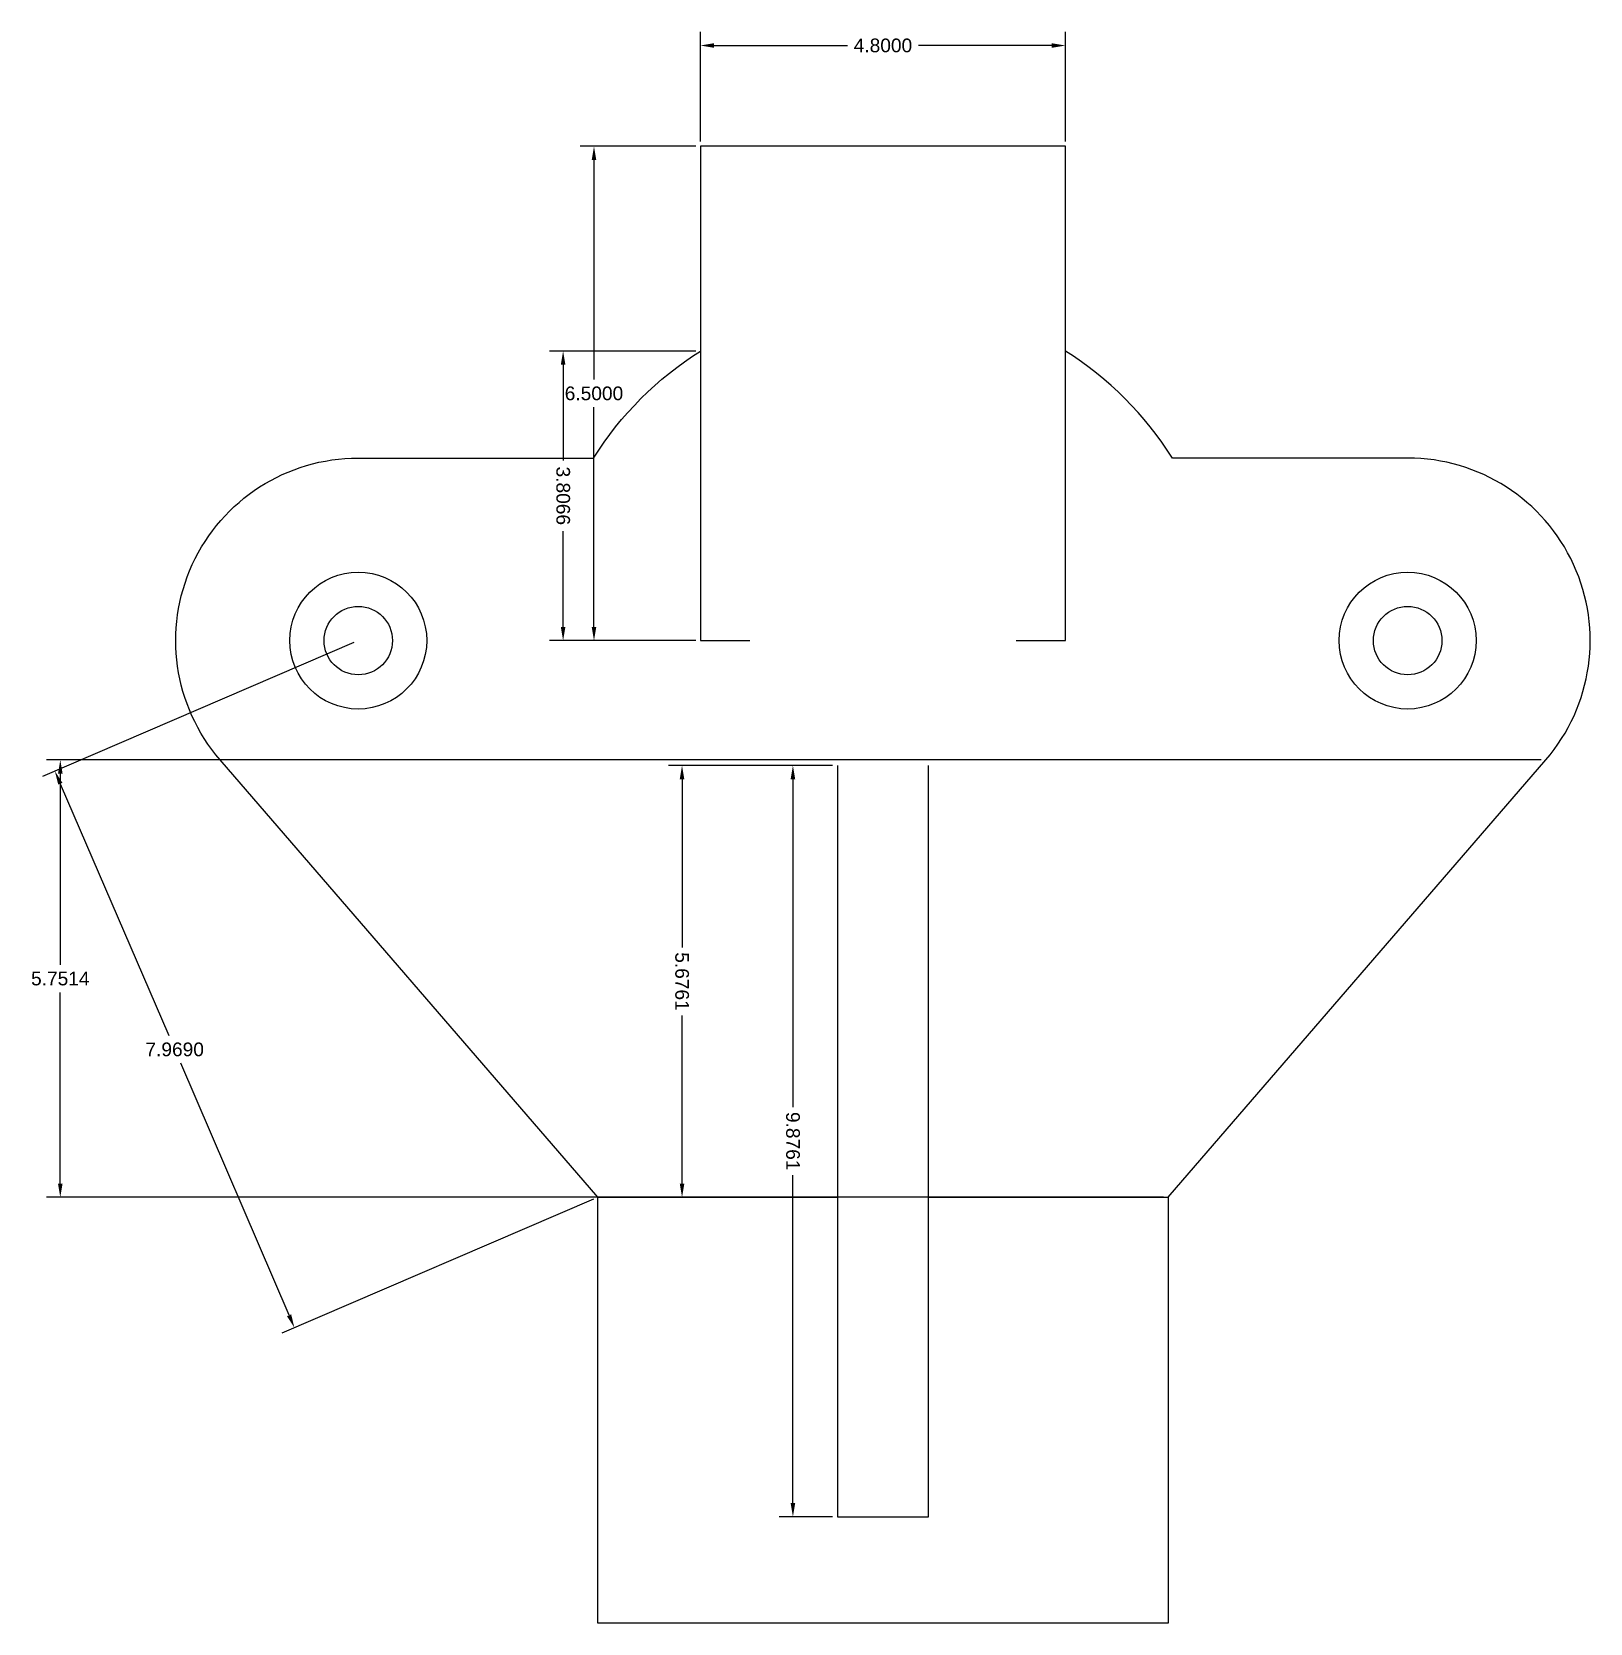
# Model space of a CAD drawing. Header units: inches. Extents: x -391 to -370.5, y -66 to -45.1.
import ezdxf

# ---------------------------------------------------------------- set-up
doc = ezdxf.new("R2010")
doc.units = ezdxf.units.IN
doc.header["$MEASUREMENT"] = 0
doc.styles.get("Standard").update_dxf_attribs({"font": 'arial.ttf'})
doc.dimstyles.get("Standard").update_dxf_attribs({"dimtxt": 0.18, "dimasz": 0.18, "dimexe": 0.18, "dimexo": 0.0625, "dimgap": 0.09, "dimtad": 0, "dimtih": 1, "dimtoh": 1, "dimdec": 4, "dimzin": 0, "dimdsep": 46, "dimtxsty": 'Standard', "dimcen": 0.09, "dimadec": 0, "dimazin": 0, "dimtfac": 1, "dimtdec": 4, "dimtofl": 0, "dimtmove": 0, "dimatfit": 3, "dimfxl": 1, "dimtolj": 1, "dimtzin": 0, "dimarcsym": 0})

# ---------------------------------------------------------------- blocks, each defined once
blk = doc.blocks.new('*D2')
at = {"color": 0, "lineweight": -2, "transparency": 16777216}
for p, q in [((-382.167, -46.521), (-382.167, -45.079)), ((-377.367, -46.521), (-377.367, -45.079)), ((-381.987, -45.259), (-380.234, -45.259)), ((-377.547, -45.259), (-379.3, -45.259))]:
    blk.add_line(p, q, dxfattribs=at)
at = {"color": 0, "transparency": 16777216}
for points in [[(-381.987, -45.229), (-381.987, -45.289), (-382.167, -45.259)], [(-377.547, -45.229), (-377.547, -45.289), (-377.367, -45.259)]]:
    blk.add_solid(points, dxfattribs=at)
at = {"layer": 'Defpoints', "color": 0, "transparency": 16777216}
for p in [(-382.167, -45.259), (-382.167, -46.584, 1.5), (-377.367, -46.584, 1.5)]:
    blk.add_point(p, dxfattribs=at)
at = {"color": 0, "transparency": 16777216, "insert": (-379.767, -45.259), "char_height": 0.18, "attachment_point": 5}
blk.add_mtext('\\A1;4.8000', dxfattribs=at)
blk = doc.blocks.new('*D3')
at = {"color": 0, "lineweight": -2, "transparency": 16777216}
for p, q in [((-382.229, -46.584), (-383.747, -46.584)), ((-383.567, -46.764), (-383.567, -49.652)), ((-383.567, -52.904), (-383.567, -50.015)), ((-382.229, -53.084), (-383.747, -53.084))]:
    blk.add_line(p, q, dxfattribs=at)
at = {"color": 0, "transparency": 16777216}
for points in [[(-383.597, -46.764), (-383.537, -46.764), (-383.567, -46.584)], [(-383.597, -52.904), (-383.537, -52.904), (-383.567, -53.084)]]:
    blk.add_solid(points, dxfattribs=at)
at = {"layer": 'Defpoints', "color": 0, "transparency": 16777216}
for p in [(-382.167, -46.584, 1.5), (-383.567, -53.084), (-382.167, -53.084, 1.5)]:
    blk.add_point(p, dxfattribs=at)
at = {"color": 0, "transparency": 16777216, "insert": (-383.567, -49.834), "char_height": 0.18, "attachment_point": 5}
blk.add_mtext('\\A1;6.5000', dxfattribs=at)
blk = doc.blocks.new('*D4')
at = {"color": 0, "lineweight": -2, "transparency": 16777216}
for p, q in [((-386.724, -53.108), (-390.821, -54.871)), ((-390.585, -54.965), (-389.159, -58.278)), ((-387.577, -61.955), (-389.002, -58.642)), ((-383.574, -60.428), (-387.671, -62.191))]:
    blk.add_line(p, q, dxfattribs=at)
at = {"color": 0, "transparency": 16777216}
for points in [[(-390.557, -54.954), (-390.612, -54.977), (-390.656, -54.8)], [(-387.549, -61.943), (-387.604, -61.967), (-387.506, -62.12)]]:
    blk.add_solid(points, dxfattribs=at)
at = {"layer": 'Defpoints', "color": 0, "transparency": 16777216}
for p in [(-386.667, -53.084), (-383.517, -60.404), (-387.506, -62.12)]:
    blk.add_point(p, dxfattribs=at)
at = {"color": 0, "transparency": 16777216, "insert": (-389.081, -58.46), "char_height": 0.18, "attachment_point": 5}
blk.add_mtext('\\A1;7.9690', dxfattribs=at)
blk = doc.blocks.new('*D6')
at = {"color": 0, "lineweight": -2, "transparency": 16777216}
for p, q in [((-371.113, -54.652), (-390.765, -54.652)), ((-390.585, -54.832), (-390.585, -57.346)), ((-390.585, -60.224), (-390.585, -57.71)), ((-376.079, -60.404), (-390.765, -60.404))]:
    blk.add_line(p, q, dxfattribs=at)
at = {"color": 0, "transparency": 16777216}
for points in [[(-390.615, -54.832), (-390.555, -54.832), (-390.585, -54.652)], [(-390.615, -60.224), (-390.555, -60.224), (-390.585, -60.404)]]:
    blk.add_solid(points, dxfattribs=at)
at = {"layer": 'Defpoints', "color": 0, "transparency": 16777216}
for p in [(-390.585, -54.652), (-371.05, -54.652, 1.5), (-376.017, -60.404, 1.5)]:
    blk.add_point(p, dxfattribs=at)
at = {"color": 0, "transparency": 16777216, "insert": (-390.585, -57.528), "char_height": 0.18, "attachment_point": 5}
blk.add_mtext('\\A1;5.7514', dxfattribs=at)
blk = doc.blocks.new('*D8')
at = {"color": 0, "lineweight": -2, "transparency": 16777216}
for p, q in [((-382.229, -49.277), (-384.153, -49.277)), ((-383.973, -49.457), (-383.973, -50.717)), ((-383.973, -52.904), (-383.973, -51.644)), ((-382.229, -53.084), (-384.153, -53.084))]:
    blk.add_line(p, q, dxfattribs=at)
at = {"color": 0, "transparency": 16777216}
for points in [[(-383.943, -49.457), (-384.003, -49.457), (-383.973, -49.277)], [(-383.943, -52.904), (-384.003, -52.904), (-383.973, -53.084)]]:
    blk.add_solid(points, dxfattribs=at)
at = {"layer": 'Defpoints', "color": 0, "transparency": 16777216}
for p in [(-383.973, -49.277), (-382.167, -49.277), (-382.167, -53.084)]:
    blk.add_point(p, dxfattribs=at)
at = {"color": 0, "transparency": 16777216, "insert": (-383.973, -51.18), "char_height": 0.18, "attachment_point": 5, "rotation": 270}
blk.add_mtext('\\A1;3.8066', dxfattribs=at)
blk = doc.blocks.new('*D9')
at = {"color": 0, "lineweight": -2, "transparency": 16777216}
for p, q in [((-380.429, -54.727), (-382.589, -54.727)), ((-382.409, -54.907), (-382.409, -57.119)), ((-382.409, -60.224), (-382.409, -58.012)), ((-380.429, -60.404), (-382.589, -60.404))]:
    blk.add_line(p, q, dxfattribs=at)
at = {"color": 0, "transparency": 16777216}
for points in [[(-382.379, -54.907), (-382.439, -54.907), (-382.409, -54.727)], [(-382.379, -60.224), (-382.439, -60.224), (-382.409, -60.404)]]:
    blk.add_solid(points, dxfattribs=at)
at = {"layer": 'Defpoints', "color": 0, "transparency": 16777216}
for p in [(-382.409, -54.727), (-380.367, -54.727), (-380.367, -60.404)]:
    blk.add_point(p, dxfattribs=at)
at = {"color": 0, "transparency": 16777216, "insert": (-382.409, -57.566), "char_height": 0.18, "attachment_point": 5, "rotation": 270}
blk.add_mtext('\\A1;5.6761', dxfattribs=at)
blk = doc.blocks.new('*D10')
at = {"color": 0, "lineweight": -2, "transparency": 16777216}
for p, q in [((-380.429, -54.727), (-381.131, -54.727)), ((-380.951, -54.907), (-380.951, -59.219)), ((-380.951, -64.424), (-380.951, -60.112)), ((-380.429, -64.604), (-381.131, -64.604))]:
    blk.add_line(p, q, dxfattribs=at)
at = {"color": 0, "transparency": 16777216}
for points in [[(-380.921, -54.907), (-380.981, -54.907), (-380.951, -54.727)], [(-380.921, -64.424), (-380.981, -64.424), (-380.951, -64.604)]]:
    blk.add_solid(points, dxfattribs=at)
at = {"layer": 'Defpoints', "color": 0, "transparency": 16777216}
for p in [(-380.367, -54.727, 0.2), (-380.951, -64.604), (-380.367, -64.604, 0.2)]:
    blk.add_point(p, dxfattribs=at)
at = {"color": 0, "transparency": 16777216, "insert": (-380.951, -59.666), "char_height": 0.18, "attachment_point": 5, "rotation": 270}
blk.add_mtext('\\A1;9.8761', dxfattribs=at)

msp = doc.modelspace()

# ---------------------------------------------------------------- linework, layer by layer
msp.add_line((-382.16689, -46.58355), (-382.16689, -46.58355))
for points in [[(-378.01689, -53.08355), (-377.36689, -53.08355), (-377.36689, -49.27698), (-377.36689, -46.58355), (-382.16689, -46.58355), (-382.16689, -49.27698), (-382.16689, -53.08355), (-381.51689, -53.08355)], [(-380.36689, -54.72748), (-380.36689, -54.83355), (-380.36689, -60.40355), (-380.36689, -64.60355), (-379.16689, -64.60355), (-379.16689, -60.40355), (-379.16689, -54.83355), (-379.16689, -54.72748)], [(-379.16689, -60.40355), (-376.01689, -60.40355), (-376.01689, -66.00355), (-383.51689, -66.00355), (-383.51689, -60.40355), (-380.36689, -60.40355)]]:
    msp.add_lwpolyline(points)
for points in [[(-383.51689, -60.40355), (-388.48337, -54.65212, -0.64205807), (-386.66689, -50.68355), (-383.57346, -50.68355, -0.11189447), (-382.16689, -49.27698)], [(-376.01689, -60.40355), (-371.05041, -54.65212, 0.64205807), (-372.86689, -50.68355), (-375.96031, -50.68355, 0.11189447), (-377.36689, -49.27698)]]:
    msp.add_lwpolyline(points, format="xyb")
for centre, radius in [((-386.66689, -53.08355), 0.9), ((-372.86689, -53.08355), 0.9), ((-386.66689, -53.08355), 0.45), ((-372.86689, -53.08355), 0.45)]:
    msp.add_circle(centre, radius)

# ---------------------------------------------------------------- dimensions: what is measured, and where the dimension line sits
dim = msp.add_linear_dim(base=(-382.16689, -45.2591), p1=(-377.36689, -46.58355, 1.5), p2=(-382.16689, -46.58355, 1.5), dimstyle='Standard')
dim.commit()
dim.dimension.update_dxf_attribs({"geometry": '*D2', "text_midpoint": (-379.76689, -45.2591)})
for base, p1, p2, angle, picture, middle in [((-383.56701, -53.08355), (-382.16689, -46.58355, 1.5), (-382.16689, -53.08355, 1.5), 90, '*D3', (-383.56701, -49.83355)), ((-383.97336, -49.27698, 1.5), (-382.16689, -53.08355, 1.5), (-382.16689, -49.27698, 1.5), 270, '*D8', (-383.97336, -51.18026, 1.5)), ((-390.58461, -54.65212), (-376.01689, -60.40355, 1.5), (-371.05041, -54.65212, 1.5), 90, '*D6', (-390.58461, -57.52783)), ((-382.40934, -54.72748, 1.5), (-380.36689, -60.40355, 1.5), (-380.36689, -54.72748, 1.5), 270, '*D9', (-382.40934, -57.56552, 1.5)), ((-380.95079, -64.60355, 1.5), (-380.36689, -54.72748, 1.7), (-380.36689, -64.60355, 1.7), 270, '*D10', (-380.95079, -59.66552, 1.5))]:
    dim = msp.add_linear_dim(base=base, p1=p1, p2=p2, angle=angle, dimstyle='Standard')
    dim.commit()
    dim.dimension.update_dxf_attribs({"geometry": picture, "text_midpoint": middle})
dim = msp.add_aligned_dim(p1=(-386.66689, -53.08355), p2=(-383.51689, -60.40355), distance=-4.34253, dimstyle='Standard')
dim.commit()
dim.dimension.update_dxf_attribs({"geometry": '*D4', "text_midpoint": (-389.08076, -58.46008)})

doc.saveas('drawing.dxf')
